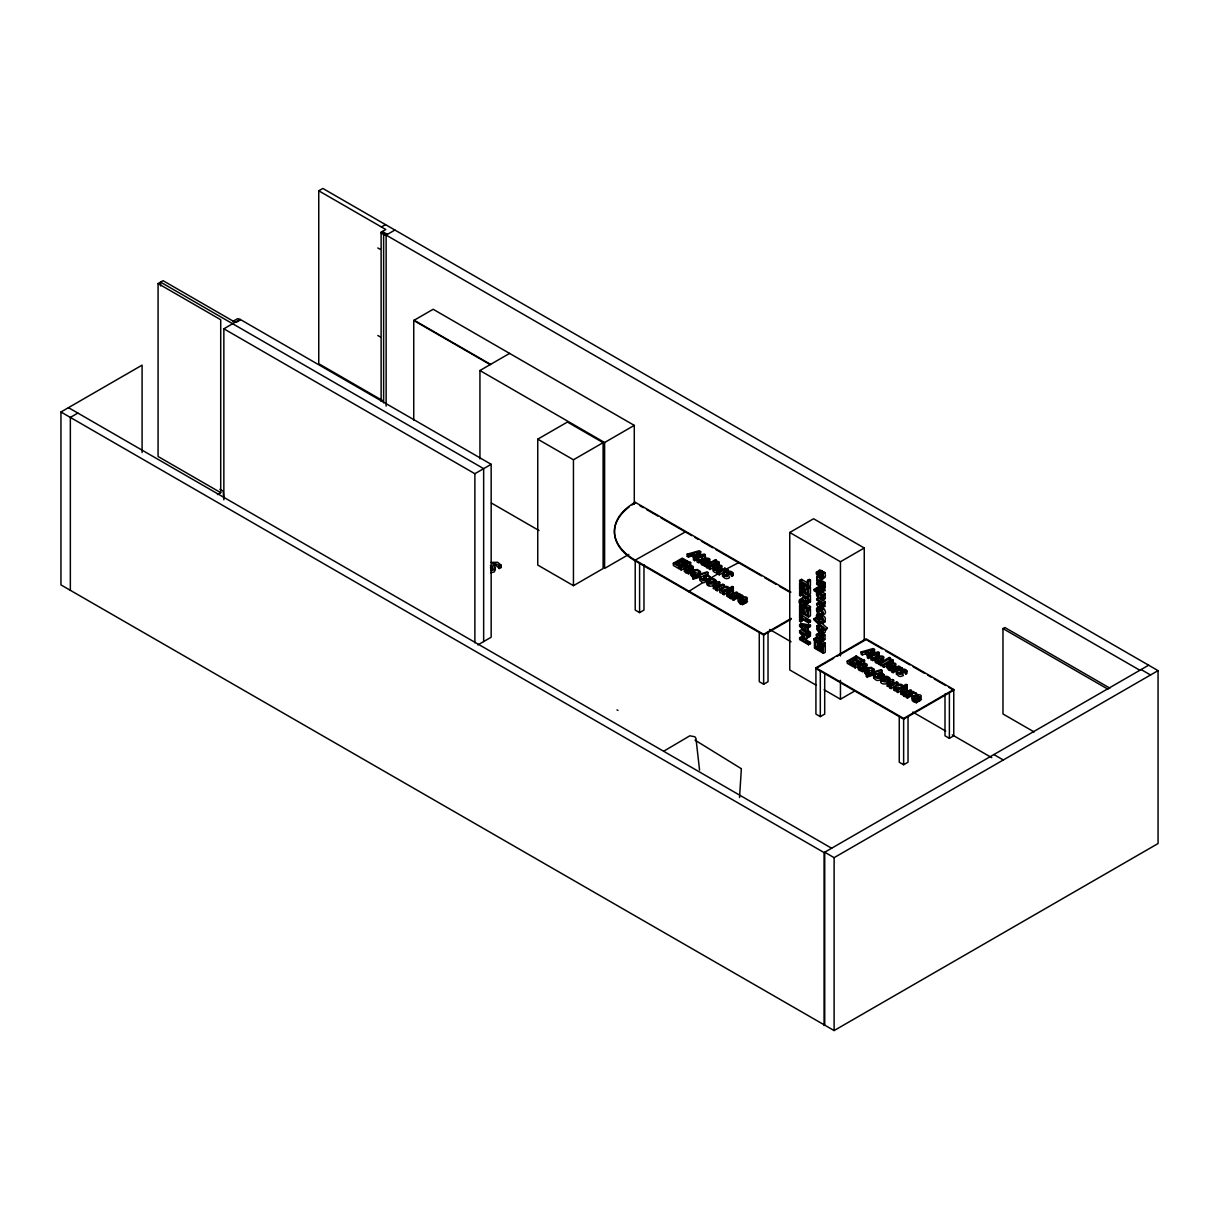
<?xml version="1.0" encoding="UTF-8"?>
<svg xmlns="http://www.w3.org/2000/svg" width="1219" height="1219" viewBox="0 0 1219 1219"><rect width="100%" height="100%" fill="white"/><g stroke="black" fill="none" stroke-linecap="round" stroke-linejoin="round"><path stroke-width="1.5" d="M819.732 577.059L820.509 579.924L825.263 582.667L825.263 583.977L823.389 585.059L816.684 581.189L816.684 579.894L817.675 580.457L816.745 578.156A3.108 1.798 60 0 1 816.715 577.105L818.604 576.023M692.133 574.911C693.702 570.142 698.639 574.286 700.422 573.768L700.422 571.589L697.451 569.547L693.2 569.928L690.67 571.909A3.672 2.118 0 0 0 690.899 573.341L694.449 575.033L695.714 574.301L692.91 573.616L692.285 572.077L697.009 570.34L698.822 571.543L699.157 574.484M818.376 634.109L818.558 632.935M739.522 797.516L741.35 768.991M816.562 608.83L816.562 610.323A3.779 2.179 60 0 0 817.431 612.593C824.135 621.858 825.751 606.696 817.431 607.565A3.733 2.164 60 0 0 816.562 608.83M818.406 615.275L818.543 614.056M822.551 617.469L821.057 619.602M738.181 601.439L740.375 604.274L743.727 604.197L743.666 601.988L739.842 600.54A2.636 1.524 0 0 1 739.689 599.519L740.817 598.499L745.449 601.18C754.271 592.693 727.667 598.666 742.508 602.735L743.666 601.988M818.452 626.017L818.924 624.631C820.555 625.911 818.65 631.29 823.419 631.442M886.822 667.585L889.017 670.404L892.384 670.328L892.384 668.164L888.499 666.686A2.636 1.524 0 0 1 888.346 665.665L889.459 664.629L894.106 667.311C902.929 658.839 876.309 664.797 891.15 668.881C893.679 666.61 892.491 672.461 890.083 669.841M722.288 569.974L722.334 569.121M867.578 667.936L867.181 668.804M818.421 571.178L819.549 569.898L822.033 570.842L822.033 576.206L820.158 577.288L820.158 571.924L822.033 570.842M801.584 598.712C802.635 595.466 806.46 599.413 806.551 601.409L804.662 602.491C803.885 597.249 797.119 597.721 799.618 603.893L808.547 609.058L810.437 607.976L810.437 606.605L806.887 604.548L804.997 605.63L804.997 604.075L810.437 601.759L810.437 599.977L804.662 602.491M706.548 583.139C706.456 587.512 714.06 586.735 715.797 583.672M492.506 566.317C495.752 561.715 498.586 570.736 501.222 567.429L501.222 565.25L497.626 562.309L491.013 562.355M818.894 613.172L817.004 614.254C814.764 616.479 818.985 623.473 820.539 619.145C823.099 615.214 821.286 623.046 822.993 623.016L824.867 621.934L825.385 618.947A3.611 2.088 60 0 0 824.821 617.088L822.673 615.168M818.924 624.631L817.05 625.728L816.76 629.309L819.229 632.813L822.2 634.017A3.672 2.118 60 0 0 823.328 633.103L823.008 629.172L821.743 628.44L822.566 631.213L821.53 632.524L817.675 629.309L817.812 627.13L820.189 625.362M822.993 623.016L823.511 620.029A3.611 2.088 60 0 0 822.947 618.17C820.509 612.837 819.64 621.065 817.705 618.17C817.202 611.054 822.764 615.305 818.01 618.673M802.818 599.215L802.513 602.034L804.769 603.329M706.974 581.28L704.018 582.636A3.611 2.088 0 0 1 702.114 582.21L699.797 580.259L699.797 578.08C700.62 576.602 706.487 582.088 704.369 577.913C701.397 574.408 709.565 574.24 710.372 577.288L710.372 579.467L709.778 578.72M703.713 578.126L705.131 580.838M900.353 671.974L900.521 673.452M684.56 569.806L684.225 571.33L685.718 572.778L688.567 573.768L689.802 573.067L689.741 570.858L685.916 569.41A2.636 1.524 0 0 1 685.764 568.389L686.876 567.368L691.523 570.05C700.346 561.563 673.726 567.536 688.567 571.604L689.741 570.858M912.376 698.777L912.041 700.3L913.519 701.748L916.383 702.738L917.617 702.037L917.541 699.828L913.732 698.38A2.636 1.524 0 0 1 913.58 697.359L914.692 696.339L919.339 699.02C928.162 690.533 901.542 696.506 916.383 700.575L917.541 699.828M864.88 671.395L864.545 671.913A3.672 2.118 0 0 0 864.774 673.345L867.105 674.732L881.87 670.343L881.87 672.507L867.09 677.002L866.084 674.244L880.834 669.749L881.87 670.343M883.79 661.262L882.983 658.839M714.471 570.004L715.583 566.805L720.231 569.486C729.038 560.999 702.434 566.972 717.275 571.041L718.509 570.34L718.509 572.503L717.275 573.22L714.41 572.214L712.917 570.766L713.785 568.755M739.689 601.698L740.817 598.499M913.58 699.523L914.692 696.339M696.735 560.588L697.359 562.34L699.813 562.37C698.792 559.125 696.567 558.119 702.434 556.291L705.451 556.946L705.451 559.11M889.672 681.497C888.133 684.895 879.051 685.093 880.773 680.476M866.16 672.08C868.675 668.027 872.377 672.37 874.297 671.593L874.297 669.429L871.326 667.387L867.075 667.768L864.545 669.734A3.672 2.118 0 0 0 864.774 671.181L868.339 672.873L869.604 672.141L866.785 671.456L866.16 669.901L870.884 668.18L872.697 669.383L872.972 672.294M894.213 688.339L893.634 689.268A3.047 1.752 0 0 0 894.076 690.487L897.413 691.478L897.413 689.299L894.076 688.308A3.047 1.752 0 0 1 893.634 687.089L899.043 684.164A3.718 2.148 0 0 1 901.329 684.468A4.312 2.484 0 0 1 903.157 685.977L906.067 684.301L907.195 684.956L907.195 687.12L897.854 692.514L896.727 691.874L897.413 689.299M708.041 583.413L711.744 581.524A2.164 1.249 0 0 1 713.283 581.722L714.105 582.194M881.931 681.238L885.619 679.349A2.164 1.249 0 0 1 887.158 679.547L887.981 680.034M687.211 554.157L688.415 554.858L691.722 553.883L695.135 555.849L693.459 557.769L693.459 559.932L694.708 560.664L694.708 558.485L700.635 551.582L699.173 550.744L687.211 554.157L687.211 556.336L688.415 557.022L691.722 556.047L694.007 557.373M694.708 560.664L700.635 553.761L700.635 551.582M861.102 651.997L862.29 652.683L865.597 651.708L869.025 653.689L867.334 655.593L867.334 657.772L868.583 658.489L868.583 656.325L874.511 649.422L873.048 648.569L861.102 651.997L861.102 654.161L862.29 654.862L865.597 653.887L869.025 655.852M868.583 658.489L874.511 651.586L874.511 649.422M701.702 561.776L700.742 563.285L701.626 564.763L705.192 566.241L706.41 565.525L706.35 563.315L702.525 561.868A2.636 1.524 0 0 1 702.373 560.847L703.5 559.826L708.132 562.508C716.955 554.02 690.35 559.993 705.192 564.062L706.35 563.315M858.968 667.143L858.008 668.652L858.892 670.145L862.458 671.608L863.677 670.892L863.677 668.728L859.791 667.235A2.636 1.524 0 0 1 859.639 666.214L860.766 665.193L865.399 667.875C874.221 659.388 847.616 665.361 862.458 669.444L863.677 668.728M709.443 563.864L710.022 561.761M721.998 570.401L720.84 571.3M702.601 562.675L703.5 559.826M888.575 667.479L889.459 664.629M713.679 586.75L713.145 588.487L716.802 589.676L716.056 590.118L716.802 587.512C710.525 587.985 713.709 581.783 718.616 581.676L719.743 582.332L719.743 584.495L715.934 586.705M727.332 594.628L726.631 596.045L728.764 597.386L730.44 597.554L730.44 595.39C724.177 595.862 727.362 589.661 732.269 589.554L733.396 590.209L733.396 592.388L728.292 596.015M901.207 692.453L900.673 694.19L904.33 695.394L903.584 695.82L904.33 693.23C898.053 693.702 901.237 687.501 906.144 687.394L907.271 688.049L907.271 690.213L902.609 692.956M870.976 658.108L870.838 659.906L873.688 660.195C872.667 656.95 870.442 655.959 876.309 654.115L879.326 654.771L877.253 653.582L877.253 655.746M901.862 672.385C904.148 670.176 905.321 675.28 907.012 673.299L907.012 671.136C906.205 668.088 898.037 668.241 901.009 671.745C903.111 675.905 897.321 670.48 896.422 671.928L896.422 674.092L898.753 676.042A3.611 2.088 0 0 0 900.658 676.484L903.386 675.57L902.609 673.65M726.996 573.738L726.219 574.591L727.133 576.084M878.122 675.555L877.39 676.895L878.686 678.313M745.906 601.698L741.67 600.175L741.67 597.996C743.011 596.655 748.07 598.224 745.22 600.053L741.67 597.996M721.892 590.849L725.777 589.386L728.352 590.865L728.352 588.686L725.214 587.223L721.404 589.28A1.752 1.006 0 0 0 721.648 590.103L724.482 590.925L728.352 588.686M686.876 567.368L685.764 570.553A2.636 1.524 0 0 0 685.733 571.254M715.583 566.805L714.471 567.825A2.636 1.524 0 0 0 714.624 568.846L718.433 570.294M860.766 665.193L859.654 668.393A2.636 1.524 0 0 0 859.563 668.743M877.375 657.65L876.263 658.687A2.636 1.524 0 0 0 876.415 659.708L880.301 661.186L879.067 661.902C864.225 657.818 890.845 651.86 882.023 660.332L877.375 657.65L876.263 660.85A2.636 1.524 0 0 0 876.171 661.201M888.148 684.194L886.853 686.007L890.678 687.516L889.931 687.943L890.678 685.337C884.4 685.825 887.584 679.623 892.491 679.516L893.618 680.172L893.618 682.335L888.956 685.078M872.362 658.595L876.309 656.294L881.779 659.205C884.628 657.376 879.569 655.822 878.244 657.163L878.244 659.327M663.913 751.102L689.847 735.804L694.845 736.779L695.958 738.364L699.554 770.058M158.074 283.57L220.715 319.744L220.715 492.659L158.074 456.485L158.074 283.57L163.072 280.675L235.13 322.273M382.522 400.533L318.753 363.719L318.753 190.804L322.852 188.442L1158.05 670.633L1158.05 843.548L834.116 1030.558L60.95 584.907L60.95 411.992L142.09 365.151L142.09 452.554M381.41 226.978L385.509 224.616M381.12 401.341L381.12 232.204L385.798 229.507L318.753 190.804M232.631 321.557L237.644 318.662L240.143 319.378L223.854 328.795L223.854 499.805M77.864 413.073L70.352 417.416L70.352 590.331M386.133 235.099L394.91 230.041M236.379 322.273L240.143 320.109M413.744 420.067L413.744 320.49L433.156 309.276L634.276 425.385L634.276 504.3M217.439 494.548L220.715 492.659M479.936 458.847L479.936 370.53L509.603 353.403M223.854 328.795L474.877 473.719L491.166 464.317L491.166 637.232L477.802 644.942M537.747 439.175L567.414 422.048L603.115 442.649L603.115 568.542L573.448 585.669L537.747 565.052L537.747 439.175L573.448 459.776L603.115 442.649M479.936 370.53L604.609 442.512L634.276 425.385M490.632 570.553L494.228 569.776L495.402 567.475C487.493 557.982 499.699 567.094 501.222 565.25M628.806 554.432L604.609 568.404L604.609 442.512M676.697 564.9L678.907 563.62L683.006 565.982L684.072 565.372L684.072 563.208L683.006 563.818L678.907 561.441L675.585 563.361L679.989 565.906L679.989 568.069L678.937 568.679L673.345 565.448L673.345 563.285L682.29 558.119L687.866 561.349L687.866 563.528L683.676 561.106M687.866 561.349L686.815 561.959L682.411 559.414L679.973 560.831L684.072 563.208M673.345 563.285L678.937 566.515L679.989 565.906M705.298 556.809L705.298 554.63L704.171 553.975L700.544 555.194L701.306 555.635L696.445 559.033L698.807 560.786L699.813 560.191M680.172 567.231L689.512 561.837L690.64 562.492L690.64 564.656L681.299 570.05L680.172 569.395L680.172 567.231L681.299 567.886L690.64 562.492M705.298 554.63L703.363 555.742L705.451 556.946M699.249 560.298L702.434 558.454L702.434 556.291M706.075 565.052L715.401 559.658L716.528 560.298L716.528 562.477L707.203 567.871L706.075 567.216L706.075 565.052L707.203 565.692L716.528 560.298M703.5 561.989L708.757 564.321M708.879 566.667L710.007 567.323L716.711 563.452L715.583 562.797L708.879 566.667L708.879 568.831L710.007 569.486L716.711 565.616L716.62 562.096L717.793 561.426L719.073 562.172L719.073 564.336L716.62 564.275L719.073 564.336M700.422 571.589L699.081 572.29M716.62 562.096L719.073 562.172M790.887 592.16L635.206 502.274A70.885 40.928 0 0 0 635.206 560.146L635.206 610.079L639.594 612.608L643.982 610.079L643.982 564.656M727.118 573.021L724.025 572.077L719.256 574.835L718.128 574.179L718.128 572.016L724.833 568.145L725.96 568.785L724.97 569.364L727.438 569.7A3.108 1.798 0 0 1 728.352 570.218L728.352 572.381L727.438 571.879M710.372 577.288C701.062 573.616 710.113 579.315 704.018 580.473A3.611 2.088 0 0 1 702.114 580.031L699.797 578.08M718.128 572.016L719.256 572.656L724.025 569.913L728.352 570.218M703.013 582.499L688.461 591.626M706.243 580.625L719.18 573.159M725.655 569.425L738.592 562.69M815.922 685.063L789.76 669.947L789.76 532.49L813.576 518.745L864.256 548.001L864.256 640.28M725.96 570.964L724.97 571.543L726.006 571.604M729.632 576.8L728.932 578.187L726.768 578.644A3.611 2.088 0 0 1 724.878 578.217L722.547 576.267L722.547 574.088C723.385 572.61 729.252 578.096 727.133 573.92C724.162 570.416 732.329 570.248 733.122 573.296L733.122 575.475C731.415 577.456 730.653 572.732 728.292 574.317M722.547 576.267L723.964 575.917M733.122 573.296C723.827 569.623 732.863 575.322 726.768 576.48A3.611 2.088 0 0 1 724.878 576.038L722.547 574.088M719.743 582.332L714.639 585.958L717.747 586.964L722.76 584.069L723.888 584.724L723.888 586.888L717.183 590.758L716.056 590.118M716.056 587.939L717.183 588.594L723.888 584.724M722.852 591.87L723.537 591.474L720.185 590.484A3.047 1.752 0 0 1 719.759 589.265L725.168 586.324A3.718 2.148 0 0 1 727.453 586.644A4.312 2.484 0 0 1 729.282 588.152L732.192 586.476L733.32 587.116L733.32 589.295L723.979 594.689L722.852 594.034L722.852 591.87L723.979 592.51L733.32 587.116M722.852 594.034L723.537 593.638L720.185 592.647A3.047 1.752 0 0 1 719.759 591.428M733.396 590.209L728.292 593.836L731.4 594.842L736.398 591.946L737.541 592.602L737.541 594.765L730.836 598.636L729.709 597.996L730.44 595.39M729.709 595.817L730.836 596.472L737.541 592.602M740.39 597.813L738.348 597.493L733.594 600.236L732.467 599.58L732.467 597.417L739.171 593.546L740.299 594.202L739.293 596.944L740.344 597.005M732.467 597.417L733.594 598.072L738.348 595.314L742.676 595.619L742.676 597.782L741.761 597.28M732.467 599.58L737.83 596.487M740.817 600.662L745.449 603.344L747.506 601.668L746.424 599.687M799.618 580.457L807.496 585.013L807.496 580.396L809.37 579.315L810.437 579.924L810.437 585.912L808.547 586.994L799.618 581.829L799.618 580.457L801.492 579.375L807.801 583.017M804.174 591.063L806.064 589.966L806.064 585.242L804.174 586.324L804.174 591.063L807.496 592.967L807.496 587.893L809.37 586.811L810.437 587.421L810.437 593.866L808.547 594.963L799.618 589.798L799.618 583.352L801.492 582.255L802.559 582.865L802.559 587.954L800.67 589.036L800.67 583.962L802.559 582.865M789.76 532.49L840.455 561.746L864.256 548.001M820.158 577.288L821.606 577.745A2.636 1.524 60 0 0 822.414 577.105L821.758 573.067L823.633 571.909L824.867 572.61L825.431 575.597L824.913 577.608L823.434 578.08M807.496 580.396L808.547 581.006L810.437 579.924M821.758 573.067L822.977 573.707L824.867 572.61M804.997 589.356L803.123 590.453L803.123 585.714L804.997 584.632L806.064 585.242M802.407 593.623L802.407 594.933L799.618 595.497L799.618 591.489L801.492 590.407L802.407 592.251L808.106 595.527M816.715 577.105L818.635 581.006L820.509 579.924M799.618 591.489L802.407 590.925M816.684 587.863L822.383 590.468L821.697 587.268L816.684 584.373L816.684 583.078L818.558 581.996L825.263 585.867L825.263 587.162L822.642 587.817C826.192 593.013 819.229 593.348 816.684 589.158L816.684 587.863L818.558 586.766L823.267 589.447M807.496 587.893L808.547 588.503L810.437 587.421M800.533 592.007L800.533 593.333L802.407 592.251M799.618 595.497L802.407 594.933M818.635 581.006L823.389 583.764L825.263 582.667M822.703 595.771L823.526 599.154A3.047 1.752 60 0 1 822.688 600.144L817.431 596.929A3.718 2.148 60 0 1 816.562 594.781A4.312 2.484 60 0 1 816.959 592.449L814.048 590.773L814.048 589.463L815.938 588.381L825.263 593.775L825.263 595.07L822.703 595.771L825.263 595.07M816.684 583.078L823.389 586.948L825.263 585.867M800.533 593.333L807.648 597.432L807.648 596.121L810.437 595.558L810.437 599.565L808.547 600.647L807.648 598.803L800.533 594.704L800.533 596.015M807.648 596.121L810.437 595.558M805.896 603.984L804.007 605.066C805.637 601.866 799.42 597.31 800.639 603.115L802.513 602.034M804.174 613.127L806.064 612.045L806.064 607.306L804.174 608.388L804.174 613.127L807.496 615.046L807.496 609.957L809.37 608.875L810.437 609.485L810.437 615.93L808.547 617.027L799.618 611.862L799.618 605.416L801.492 604.319L802.559 604.929L802.559 610.018L800.67 611.1L800.67 606.026L802.559 604.929M804.997 604.075L810.437 601.759M814.048 589.463L823.389 594.857L825.263 593.775M816.684 603.618L822.383 606.224L821.697 603.024L816.684 600.129L816.684 598.834L818.558 597.752L825.263 601.622L825.263 602.917L822.642 603.573C826.192 608.769 819.229 609.119 816.684 604.914L816.684 603.618L818.558 602.536L823.267 605.203M800.67 611.1L803.123 612.517L803.123 607.778L804.997 606.696L806.064 607.306M799.618 612.898L801.492 611.816L801.492 620.121L802.559 620.73L800.67 621.812L799.618 621.202L799.618 612.898L800.67 613.507L802.559 612.426L802.559 615.885L810.437 620.441L810.437 621.812L808.547 622.894L800.67 618.353L800.67 621.812M804.997 605.63L808.547 607.687L810.437 606.605M685.337 531.941L635.206 560.146L763.643 634.307L791.131 618.444M791.131 619.161L763.643 635.038L635.206 560.877A70.885 40.928 0 0 1 629.095 507.028M807.496 609.957L808.547 610.567L810.437 609.485M816.684 598.834L823.389 602.704L825.263 601.622M800.67 613.507L800.67 616.982L802.559 615.885M808.547 634.931L799.618 626.292L799.618 624.6L801.492 623.518L810.437 625.195L810.437 626.642L808.547 627.739L806.064 627.236L806.064 631.168L808.547 633.545L808.547 634.931L810.437 633.85L810.437 632.463L807.938 630.086L807.938 627.465M800.67 616.982L808.547 621.522L810.437 620.441M814.048 618.703L815.938 617.622L827.213 628.181L825.339 630.436L814.048 619.892L814.048 618.703L825.339 629.263L825.202 632.006A3.672 2.118 60 0 1 824.074 632.92L823.465 632.89M799.618 637.72L804.586 638.025L799.618 632.661L799.618 630.756L801.492 629.674L810.437 634.825L810.437 636.196L808.547 637.278L800.853 632.844L806.094 639.381L800.853 639.03L802.727 637.948L810.437 642.383L810.437 643.662L808.547 644.76L799.618 639.594L799.618 637.72L801.492 636.638M799.618 624.6L808.547 626.292L810.437 625.195M806.064 631.168L807.938 630.086M823.602 621.202L821.728 622.223L823.602 621.202L824.867 621.934M808.547 633.545L810.437 632.463M799.618 630.756L808.547 635.907L810.437 634.825M821.743 628.516L823.617 627.343M806.094 638.558L807.968 637.461L804.83 634.032M806.094 639.381L807.968 637.461M827.213 628.181L825.339 630.436M820.158 634.2L822.033 633.118L822.033 638.482L820.158 639.564L820.158 634.2C808.395 630.802 826.878 650.87 822.977 635.968L821.758 635.267L822.414 639.365A2.636 1.524 60 0 1 821.606 640.021L820.158 639.564M814.048 638.741L815.938 637.659L825.263 643.053L825.263 644.348L823.389 645.43L814.048 640.036L814.048 638.741L823.389 644.135L825.263 643.053M821.758 635.343L823.633 634.185L824.867 634.886L825.202 639.381L823.434 640.356M814.048 640.036L815.938 638.954L815.938 637.659M800.853 639.03L808.547 643.48L810.437 642.383M822.977 635.968L824.867 634.886M823.099 649.62L820.89 648.34L820.89 643.602L819.016 644.683L819.016 649.422L822.337 651.342L822.337 646.253L824.212 645.171L825.263 645.78L825.263 652.241L823.389 653.323L814.46 648.158L814.46 641.712L816.334 640.63L817.385 641.24L817.385 646.314L815.511 647.396L815.511 642.322L817.385 641.24M819.29 639.061L819.29 634.962C816.288 633.408 817.461 638.573 819.29 639.061L821.164 637.979L821.164 633.88M819.838 642.992L819.838 647.731L817.964 648.813L817.964 644.074L819.838 642.992L820.89 643.602M819.016 649.422L820.89 648.34M822.337 646.253L823.389 646.862L825.263 645.78M759.269 632.493L759.269 681.695L763.643 684.225L768.031 681.695L768.031 632.493M824.699 674.214L824.699 714.09L820.311 716.635L815.922 714.09L815.922 667.799L866.054 638.847L953.761 689.497L953.761 735.804L949.388 738.333L944.999 735.804L944.999 694.022M833.705 658.245L815.922 668.515L903.645 719.164L953.761 690.228L948.9 687.409M836.95 656.386L866.054 639.579L870.442 642.108M850.572 662.725L852.797 661.445L856.896 663.822L857.947 663.212L857.947 661.033L856.896 661.643L852.797 659.281L849.475 661.201L853.864 663.73L853.864 665.909L852.812 666.519L847.22 663.288L847.22 661.125L856.165 655.959L861.757 659.189L861.757 661.353M853.849 660.835L853.849 658.671L856.302 657.254L860.69 659.799L861.757 659.189M847.22 661.125L852.812 664.34L853.864 663.73M874.419 655.197L874.419 653.034L878.046 651.815L879.173 652.47L879.326 656.95M854.062 665.056L863.402 659.662L864.53 660.317L864.53 662.496L855.189 667.89L854.062 667.235L854.062 665.056L855.189 665.711L864.53 660.317M877.253 653.582L879.173 652.47M874.419 653.034L875.181 653.46L870.32 656.873L872.682 658.61L873.688 658.031M889.291 657.483L889.291 659.662L890.419 660.302L881.078 665.696L879.95 665.041L879.95 662.877L889.291 657.483L890.419 658.138L890.51 662.1L892.963 662.176L892.963 659.997L890.51 659.936L892.963 659.997M877.131 658.702L874.739 660.607L875.516 662.603L879.067 664.065L880.301 663.365L880.225 661.155M877.375 659.829L882.632 662.161M879.95 662.877L881.078 663.532L890.419 658.138M872.118 669.81L874.297 669.429M889.245 664.218L883.882 667.326L882.754 666.671L882.754 664.492L883.882 665.147L890.586 661.277L890.586 663.456M880.758 678.633L880.057 680.004L877.893 680.476A3.611 2.088 0 0 1 876.004 680.034L873.673 678.084L873.673 675.92C874.511 674.427 880.362 679.928 878.259 675.737C875.288 672.233 883.44 672.08 884.247 675.128L884.247 677.292L882.663 675.814M873.673 678.084L874.937 677.353L874.937 675.189M824.105 689.771L840.455 699.218L854.732 690.975M902.228 670.221L902.228 668.042L901.054 668.728L901.054 670.892L897.9 669.917L893.146 672.659L892.003 672.019L892.003 669.841L898.708 665.97L899.835 666.625L898.845 669.368M879.417 676.134C881.718 674.381 883.958 680.735 882.983 675.783L884.247 675.128M892.003 669.841L893.146 670.496L897.9 667.753L901.054 668.728M892.003 672.019L896.026 669.688M896.422 674.092L897.687 673.36M896.422 671.928L898.753 673.878A3.611 2.088 0 0 0 900.658 674.305C906.753 673.147 897.702 667.463 907.012 671.136M893.618 680.172L888.514 683.798L891.638 684.788L896.635 681.909L897.763 682.549L897.763 684.728L891.059 688.598L889.931 687.943M889.931 685.779L891.059 686.419L897.763 682.549M1034.154 731.964L1002.978 713.968L1002.978 628.593L1004.867 627.511L1109.839 688.125M896.727 689.695L897.854 690.35L907.195 684.956M907.271 688.049L902.167 691.676L905.275 692.666L910.288 689.786L911.416 690.442L911.416 692.605L904.711 696.476L903.584 695.82M903.584 693.657L904.711 694.312L911.416 690.442M914.768 695.881L912.223 695.318L907.469 698.076L906.342 697.42L906.342 695.241L913.046 691.371L914.174 692.026L913.183 692.605L915.652 692.941A3.108 1.798 0 0 1 916.566 693.443L916.566 695.622L915.56 695.836L919.096 697.877L920.055 696.887L916.475 695.5M906.342 695.241L907.469 695.897L912.223 693.154L916.566 693.443M906.342 697.42L910.364 695.089M914.692 698.502L919.339 701.184L921.396 699.508L920.848 697.893M815.922 667.799L903.645 718.433L953.761 689.497M899.256 716.635L899.256 762.21L903.645 764.74L908.033 762.21L908.033 716.635M60.95 411.992L824.09 852.584L1148.648 665.208M824.73 1025.133L824.73 852.218L834.116 857.658L1158.05 670.633M693.2 572.107L690.67 574.073A3.672 2.118 0 0 0 690.899 575.505L694.449 577.212M491.105 569.182L492.689 568.024L490.434 565.509M709.001 581.265L709.854 580.945M806.551 601.409L809.142 600.464M890.327 664.142C891.668 662.801 896.727 664.355 893.877 666.183L890.327 664.142L890.327 666.305M705.542 578.309L708.955 579.68M883.044 675.829C876.933 670.084 882.906 678.587 877.893 678.297A3.611 2.088 0 0 1 876.004 677.871L873.673 675.92M692.194 576.419L706.959 571.909L707.995 572.503L707.995 574.682L693.215 579.162L692.194 576.419L693.215 576.998L707.995 572.503M695.485 577.577L700.407 576.084M866.084 676.423L875.928 673.421M693.062 553.487L698.655 551.841L695.82 555.072L693.062 553.487L693.062 555.651M694.464 555.239L697.253 554.432M868.339 653.079L871.143 652.256M687.211 556.336L690.624 555.361M819.823 606.361L819.305 606.483A3.733 2.164 60 0 0 818.437 607.748M705.268 561.167L707.66 561.289M688.659 568.694L690.594 568.694M717.366 568.145L720.581 568.755M742.584 599.839L745.815 600.449M891.241 665.97L893.618 666.107M916.475 697.664L918.852 697.801M884.598 678.572L885.482 678.495A3.779 2.179 0 0 1 887.889 678.876M490.632 572.717L494.228 571.94L495.402 569.639M902.426 671.105L904.848 671.532M739.293 594.765L741.761 595.116A3.108 1.798 0 0 1 742.676 595.619M898.845 667.204L901.313 667.54A3.108 1.798 0 0 1 902.228 668.042M823.48 576.648L822.033 576.206M823.48 638.924L822.033 638.482M823.389 614.574C828.082 613.904 823.846 606.59 820.417 606.422M718.509 572.503L717.062 572.26M863.677 670.892L862.244 670.648M863.509 666.412L866.008 667.402M731.4 597.005L729.343 596.685M823.754 597.615L820.859 596.228L819.412 593.394M823.465 599.017L824.562 599.062A3.047 1.752 60 0 0 825.4 598.072L824.593 594.689M897.641 690.868L896.376 690.579M742.295 603.954L743.727 604.197M823.465 613.203L819.991 610.948A2.164 1.249 60 0 1 819.397 609.515L819.351 609.012M903.843 694.678L902.73 694.312M704.11 565.037L704.978 565.281M915.317 701.55L917.617 702.037M881.093 658.976L882.739 660.119M730.379 573.494L733.122 575.475M686.693 572.199L689.802 573.067M877.177 662.496L878 662.862M861.376 670.404L860.111 669.734M709.047 585.12L708.224 584.632M822.916 590.59L825.126 590.804L824.532 586.735L825.263 587.162M822.916 606.346L825.126 606.559L824.532 602.491L825.263 602.917M382.37 231.488L387.383 234.368M1141.136 669.551L1150.538 674.976M381.12 232.204L1139.887 670.267M381.12 232.936L386.133 235.816L386.133 406.125M377.829 247.975L380.343 249.407M1002.978 628.593L1107.964 689.207M414.155 320.247L490.571 364.374M413.744 320.49L490.175 364.618M820.158 571.924C808.395 568.526 826.878 588.594 822.977 573.707M821.24 581.646L825.263 583.977M377.829 335.515L380.343 336.962M799.618 583.352L800.67 583.962M803.123 585.714L804.174 586.324M800.67 589.036L803.123 590.453M640.051 505.794L643.297 507.668M646.527 509.527L657.849 516.064M661.079 517.938L691.783 535.659M695.013 537.533L698.243 539.392M701.474 541.251L712.765 547.773M715.995 549.647L761.464 575.901M764.74 577.791L776.183 584.389M779.444 586.278L789.257 591.931M870.93 642.398L882.297 648.95M885.543 650.839L909.907 664.904M913.153 666.778L924.535 673.345M927.781 675.219L931.026 677.094M934.272 678.968L945.639 685.535M800.639 603.115L804.007 605.066M817.004 614.254L818.223 615.016M799.618 605.416L800.67 606.026M803.123 607.778L804.174 608.388M873.048 650.748L874.511 651.586M891.668 661.429L892.963 662.176M889.459 660.622L890.586 661.277M889.459 666.808L894.106 669.49L894.106 667.311M805.698 619.084L810.437 621.812M817.05 625.728L818.315 626.536M867.334 655.593L868.583 656.325M715.583 568.968L720.231 571.65M693.459 557.769L694.708 558.485M864.53 662.496L863.402 661.841L863.402 659.662M881.87 672.507L880.834 669.749M906.067 686.48L907.195 687.12M689.512 564.001L690.64 564.656M733.32 589.295L732.192 588.64L732.192 586.476M853.849 658.671L857.947 661.033M892.491 681.68L893.618 682.335M897.763 684.728L896.635 684.072L896.635 681.909M906.144 689.558L907.271 690.213M719.743 584.495L718.616 583.855L718.616 581.676M732.269 591.733L733.396 592.388M681.33 563.788L684.072 565.372M860.766 667.372L865.399 670.054L865.399 667.875M814.46 641.712L815.511 642.322M817.964 644.074L819.016 644.683M686.876 569.532L691.523 572.214L691.523 570.05M849.475 663.365L853.864 665.909M866.084 674.244L867.09 677.002M805.972 641.087L810.437 643.662M815.511 647.396L817.964 648.813M240.143 319.378L491.166 464.317M993.896 754.561L1003.298 759.986M769.646 629.431L791.04 641.788M912.802 712.079L945.715 731.08M952.298 734.889L991.778 757.685M491.425 503.051L538.996 530.509M617.012 709.885L617.957 710.433M219.923 489.307L223.229 491.211L223.641 498.205M68.462 407.649L831.617 848.241M741.198 768.61L695.028 740.146M821.134 613.447L821.926 613.965M821.103 631.716L821.926 632.265M872.834 670.145L874.297 671.593M740.619 603.344L739.842 602.719M714.7 581.372L715.294 581.783A3.733 2.164 0 0 1 715.949 583.17M821.926 608.403L823.038 609.18M901.755 688.095L898.525 687.303L895.295 689.284A1.752 1.006 0 0 0 895.31 689.847M493.893 568.008L494.731 568.785M818.437 621.157L820.951 623.488M490.434 567.688L492.491 569.715M807.877 631.381L810.437 633.85M895.615 666.183L896.27 667.372M693.032 568.923L693.641 569.684M702.845 564.351L702.525 564.031A2.636 1.524 0 0 1 702.342 563.711M500.232 566.18L501.222 567.429M805.149 600.22L805.805 601.653M819.32 629.751L818.65 628.227M823.633 571.985L824.135 573.28M823.633 634.261L824.135 635.541M819.838 574.301L819.305 572.442M819.838 636.577L819.305 634.718M818.97 617.713L818.543 616.54M949.388 692.758L949.388 738.333M919.339 699.02L919.339 701.184M916.383 700.575L916.383 702.738M912.223 693.154L912.223 695.318M907.469 695.897L907.469 698.076M905.808 671.837L905.808 674M905.747 671.791L905.747 673.97M904.711 694.312L904.711 696.476M903.645 718.433L903.645 764.74M902.685 669.795L902.685 671.959M897.9 667.753L897.9 669.917M897.854 690.35L897.854 692.514M893.146 670.496L893.146 672.659M891.668 659.266L891.79 662.846M891.15 668.881L891.15 671.044M891.059 686.419L891.059 688.598M883.882 665.147L883.882 667.326M882.023 660.332L882.023 662.511M881.078 663.532L881.078 665.696M879.935 673.787L879.935 675.951M879.067 661.902L879.067 664.065M876.309 654.115L876.309 656.294M873.033 670.16L873.033 672.324M872.682 658.61L872.682 660.789M868.339 672.873L868.339 675.036M865.597 651.708L865.597 653.887M863.616 668.682L863.616 670.861M862.458 669.444L862.458 671.608M862.29 652.683L862.29 654.862M860.69 659.799L860.69 661.963L856.302 659.418L856.302 657.254M856.896 661.643L856.896 663.822M856.165 655.959L856.165 658.123M855.189 665.711L855.189 667.89M852.797 659.281L852.797 661.445M852.812 664.34L852.812 666.519M840.455 561.746L840.455 655.898M840.455 680.385L840.455 699.218M834.116 857.658L834.116 1030.558M824.09 852.584L824.09 1025.499M823.389 583.764L823.389 585.059M823.389 586.948L823.389 588.244M823.389 594.857L823.389 596.167M823.389 602.704L823.389 603.999M823.389 644.135L823.389 645.43M823.389 646.862L823.389 653.323M821.164 571.604L821.164 575.703M820.311 671.044L820.311 716.635M818.558 586.766L818.558 588.076M818.558 602.536L818.558 603.832M815.938 588.381L815.938 589.691M815.938 617.622L815.938 618.81M808.547 581.006L808.547 586.994M808.547 588.503L808.547 594.963M808.547 596.64L808.547 600.647M808.547 601.074L808.547 602.856M808.547 607.687L808.547 609.058M808.547 610.567L808.547 617.027M808.547 621.522L808.547 622.894M808.547 626.292L808.547 627.739M808.547 635.907L808.547 637.278M808.547 643.48L808.547 644.76M806.887 602.978L806.887 604.548M801.492 579.375L801.492 580.747M801.492 583.871L801.492 588.716M801.492 590.407L801.492 593.074M801.492 600.159L801.492 602.811M801.492 605.934L801.492 610.78M801.492 623.518L801.492 625.21M763.643 634.307L763.643 684.225M745.449 601.18L745.449 603.344M742.508 602.735L742.508 604.914M738.348 595.314L738.348 597.493M733.594 598.072L733.594 600.236M731.857 573.966L731.918 576.176M730.836 596.472L730.836 598.636M728.81 571.955L728.81 574.134M724.833 568.145L724.833 570.309M724.025 569.913L724.025 572.077M723.979 592.51L723.979 594.689M723.812 573.372L723.873 575.566M719.256 572.656L719.256 574.835M717.915 562.843L717.915 565.022M717.275 571.041L717.275 573.22M717.183 588.594L717.183 590.758M710.007 567.323L710.007 569.486M709.108 577.958L709.168 580.168M708.132 562.508L708.132 564.671M707.203 565.692L707.203 567.871M706.045 575.947L706.045 578.126M705.192 564.062L705.192 566.241M701.474 554.66L701.474 556.824M698.807 560.786L698.807 562.949M695.653 574.271L695.714 576.48M695.135 555.849L695.135 558.028M693.215 576.998L693.215 579.162M691.722 553.883L691.722 556.047M688.415 554.858L688.415 557.022M688.567 571.604L688.567 573.768M686.815 561.959L686.815 564.138L682.411 561.593L682.411 559.414M683.006 563.818L683.006 565.982M681.299 567.886L681.299 570.05M678.907 561.441L678.907 563.62M678.937 566.515L678.937 568.679M639.594 563.407L639.594 612.608M635.206 502.274L635.206 503.005A70.885 40.928 0 0 0 632.036 504.956M573.448 459.776L573.448 585.669M499.226 566.424L499.226 568.587M499.12 566.363L499.12 568.526M494.03 563.01L494.03 565.189M483.653 641.56L483.653 468.66L160.573 282.122L160.573 285.932M474.877 473.719L474.877 642.824M383.619 234.368L383.619 402.788M819.305 611.511A3.779 2.179 60 0 1 818.619 610.003M818.924 595.146A3.718 2.148 60 0 1 818.635 594.415M889.169 679.608A3.733 2.164 0 0 1 889.824 680.994M913.732 700.544A2.636 1.524 0 0 1 913.549 700.209M713.252 580.808A3.779 2.179 0 0 1 713.999 581.036M707.889 581.57L710.586 583.139L714.456 580.914A2.148 1.234 0 0 0 714.105 580.031L713.283 579.543A2.164 1.249 0 0 0 711.744 579.345L707.889 581.57M881.779 679.394L884.461 680.979L888.331 678.739A2.148 1.234 0 0 0 887.981 677.855L887.158 677.383A2.164 1.249 0 0 0 885.619 677.185L881.779 679.394M817.461 573.067L819.29 576.785L819.29 572.686L817.461 573.067M817.507 609.652L817.507 610.612A2.164 1.249 60 0 0 818.101 612.045C823.252 618.627 824.059 608.51 818.101 608.906A2.148 1.234 60 0 0 817.507 609.652M822.505 597.66L822.459 598.087A1.752 1.006 60 0 1 821.88 598.697L818.178 596.441L817.888 592.983L821.758 595.222L822.505 597.66M715.949 580.991C712.551 588.655 700.224 579.65 711.591 578.492A3.779 2.179 0 0 1 713.999 578.873L715.294 579.619A3.733 2.164 0 0 1 715.949 580.991M889.824 678.831C886.426 686.48 874.099 677.49 885.482 676.316A3.779 2.179 0 0 1 887.889 676.697L889.169 677.444A3.733 2.164 0 0 1 889.824 678.831M692.255 567.917L691.295 568.907L687.745 566.865L690.594 566.515L692.255 567.917M708.864 560.374L707.904 561.365L704.353 559.323L707.203 558.972L708.864 560.374M720.947 567.353L719.987 568.344L716.452 566.302L719.301 565.951L720.947 567.353M866.13 665.742L865.17 666.747L861.62 664.69L864.469 664.355L866.13 665.742M895.767 686.51L895.295 687.12A1.752 1.006 0 0 0 895.523 687.927L898.357 688.75L902.228 686.526L899.652 685.048L895.767 686.51M872.53 649.681L869.696 652.912L866.953 651.312L872.53 649.681M805.043 627.023L800.837 626.185L805.043 630.208L805.043 627.023"/></g></svg>
